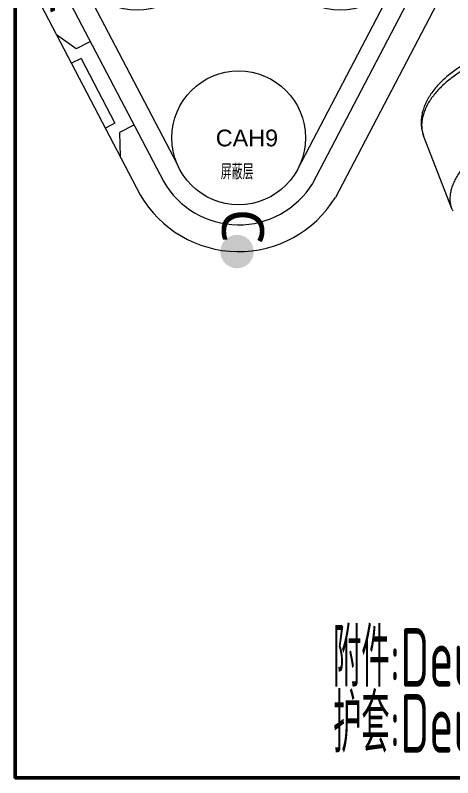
# Model space of a CAD drawing. Header units: millimetres. Extents: x 62 to 1873, y 998 to 1938.
# Drawn here: x 409.62 to 435.79, y 1273.37 to 1318.95 of the extents above; entities that cross this region are included whole.
import ezdxf

# ---------------------------------------------------------------- set-up
doc = ezdxf.new("R2010")
doc.units = ezdxf.units.MM
for name, color, linetype, lineweight in [('1轮廓实线层', 7, 'Continuous', 50), ('AM60', 3, 'Continuous', 25), ('护套层', 3, 'Continuous', 0)]:
    doc.layers.add(name, color=color, linetype=linetype, lineweight=lineweight)
doc.layers.add('孔名层', color=1, linetype='Continuous')
doc.layers.add('线色线径', color=1, linetype='Continuous')
doc.styles.get("Standard").update_dxf_attribs({"font": 'arial.ttf'})
doc.styles.add('孔名字体', font='', dxfattribs={"height": 5, "bigfont": 'gbcbig.shx'})
doc.styles.add('技术要求及剖视用', font='gbenor.shx', dxfattribs={"width": 0.7, "bigfont": 'gbcbig.shx'})
doc.styles.get('孔名字体').set_extended_font_data('Microsoft YaHei')

# ---------------------------------------------------------------- blocks, each defined once
blk = doc.blocks.new('DeutschDT06-3S-P006(电阻)-Out21530997')
at = {"linetype": 'Continuous'}
for p, q in [((-14.216, 28.302), (-14.216, 28.301)), ((-12.506, 23.894), (-14.216, 28.301)), ((-12.506, 23.894), (-12.506, 23.895))]:
    blk.add_line(p, q, dxfattribs=at)
blk.add_arc((-10.809, 24.553), 1.82, 201.2131, 204.0798, dxfattribs=at)
for points, knots in [([(-11.461, 32.756), (-11.709, 32.625), (-12.068, 32.413), (-12.516, 32.094), (-12.828, 31.843), (-13.117, 31.581), (-13.381, 31.308), (-13.617, 31.025), (-13.825, 30.735), (-14.002, 30.437), (-14.146, 30.134), (-14.257, 29.826), (-14.33, 29.515), (-14.366, 29.203), (-14.36, 28.894), (-14.313, 28.591), (-14.253, 28.396), (-14.216, 28.301)], [0, 0, 0, 0, 0.147356, 0.219206, 0.289483, 0.357987, 0.424573, 0.489158, 0.55173, 0.612351, 0.671158, 0.728359, 0.784215, 0.83902, 0.893072, 0.94665, 1, 1, 1, 1]), ([(-11.511, 32.427), (-11.757, 32.293), (-12.113, 32.077), (-12.557, 31.756), (-12.864, 31.506), (-13.147, 31.247), (-13.404, 30.979), (-13.632, 30.706), (-13.831, 30.429), (-13.999, 30.15), (-14.134, 29.871), (-14.235, 29.593), (-14.303, 29.319), (-14.336, 29.051), (-14.333, 28.79), (-14.295, 28.539), (-14.246, 28.379), (-14.216, 28.302)], [0, 0, 0, 0, 0.157372, 0.233706, 0.308027, 0.380051, 0.44954, 0.516301, 0.580201, 0.641176, 0.699242, 0.754504, 0.807174, 0.857572, 0.906134, 0.953402, 1, 1, 1, 1]), ([(-12.506, 23.895), (-12.536, 23.972), (-12.585, 24.132), (-12.623, 24.383), (-12.625, 24.644), (-12.593, 24.912), (-12.525, 25.186), (-12.423, 25.464), (-12.288, 25.743), (-12.121, 26.022), (-11.922, 26.299), (-11.693, 26.572), (-11.437, 26.84), (-11.154, 27.099), (-10.846, 27.349), (-10.403, 27.67), (-10.047, 27.886), (-9.801, 28.02)], [0, 0, 0, 0, 0.046598, 0.093866, 0.142428, 0.192826, 0.245496, 0.300758, 0.358824, 0.419799, 0.483699, 0.55046, 0.619949, 0.691973, 0.766294, 0.842628, 1, 1, 1, 1])]:
    blk.add_open_spline(points, degree=3, knots=knots, dxfattribs=at)
at = {"layer": '护套层', "style": '技术要求及剖视用', "width": 0.67}
for tag, p, flags in [('备注', (-12.092, 11.408), 8), ('标号', (-12.092, 7.408), 8), ('功能', (-12.592, 3.408), 8), ('英文功能', (-12.592, -0.592), 8), ('编号', (-23.592, -4.592), 8), ('护套号', (-12.592, -4.592), 8), ('颜色', (8.408, -4.592), 9), ('厂家', (10.408, -4.592), 9), ('端子', (12.408, -4.592), 9), ('统计到BOM', (8.408, -6.592), 9), ('客户代号', (-23.592, -8.592), 8), ('配件', (-12.592, -8.592), 8), ('配置', (8.408, -8.592), 9), ('编码', (10.408, -8.592), 9), ('防水栓', (12.408, -8.592), 9), ('工序', (8.408, -10.592), 9), ('工位', (10.408, -10.592), 9), ('设计软件', (15.168, -10.592), 9), ('附件', (-12.592, -12.592), 8), ('视图', (8.408, -12.592), 9), ('方向', (10.408, -12.592), 9), ('盲栓', (12.408, -12.592), 9)]:
    blk.add_attdef(tag, p, '', height=3.5, dxfattribs=dict(at, flags=flags))
blk = doc.blocks.new('DT06-3S-P032-Out21521105156')
for p, q in [((-29.331, -14.824), (-27.311, -13.897)), ((-27.311, -13.897), (-22.939, -13.897)), ((-22.939, -13.897), (-20.92, -14.824)), ((-23.486, -14.346), (-26.765, -15.946)), ((-26.765, -14.346), (-23.486, -15.946)), ((-29.331, -17.579), (-29.331, -14.824)), ((-20.92, -17.579), (-20.92, -14.824)), ((-31.239, -17.579), (-19.012, -17.579)), ((-28.122, -17.579), (-29.331, -17.579)), ((-22.129, -17.579), (-20.92, -17.579)), ((-31.164, -19.178), (-19.012, -19.178)), ((-31.164, -20.378), (-18.998, -20.378)), ((-34.711, -26.227), (-28.765, -37.586)), ((-15.473, -26.238), (-21.543, -37.862)), ((-35.738, -26.851), (-29.591, -38.61)), ((-14.43, -26.819), (-20.66, -38.735)), ((-37.145, -27.612), (-30.969, -39.423)), ((-13.024, -27.581), (-19.297, -39.573)), ((-34.8, -30.697), (-35.976, -29.849)), ((-33.947, -30.255), (-34.8, -30.697)), ((-34.507, -31.261), (-35.083, -31.556)), ((-34.507, -31.261), (-32.498, -35.136)), ((-32.498, -35.136), (-33.057, -35.432)), ((-31.354, -35.258), (-32.206, -35.7)), ((-32.206, -35.7), (-32.17, -37.128))]:
    blk.add_line(p, q)
blk.add_lwpolyline([(-26.765, -14.346), (-23.486, -14.346), (-23.486, -15.946), (-26.765, -15.946)], close=True)
for centre in [(-31.164, -24.378), (-19.012, -24.378), (-25.088, -36.01)]:
    blk.add_circle(centre, 4)
for centre, radius, start, end in [((-31.164, -24.378), 6.799, 90, 208.4025), ((-19.012, -24.378), 6.799, 331.5975, 90), ((-31.164, -24.378), 5.2, 90, 208.4025), ((-19.012, -24.378), 5.2, 331.5975, 90), ((-25.088, -36.01), 5.2, 210, 328.4025), ((-25.088, -36.01), 6.799, 210, 328.4025)]:
    blk.add_arc(centre, radius, start, end)
at = {"layer": '孔名层', "style": '孔名字体'}
for s, rotation, p in [('B', 333.3512, (-17.398, -27.251)), ('A', 24.8528, (-36.334, -28.519)), ('C', 268.5587, (-26.043, -40.227))]:
    blk.add_text(s, height=2.5, rotation=rotation, dxfattribs=at).set_placement(p)
at = {"layer": '护套层', "style": '技术要求及剖视用', "width": 0.67}
for tag, p, flags in [('备注', (11.427, 11.354), 8), ('标号', (11.427, 7.354), 8), ('功能', (10.927, 3.354), 8), ('英文功能', (10.927, -0.646), 8), ('编号', (-0.073, -4.646), 8), ('护套号', (10.927, -4.646), 8), ('颜色', (31.927, -4.646), 9), ('厂家', (33.927, -4.646), 9), ('端子', (35.927, -4.646), 9), ('统计到BOM', (31.927, -6.646), 9), ('客户代号', (-0.073, -8.646), 8), ('配件', (10.927, -8.646), 8), ('配置', (31.927, -8.646), 9), ('编码', (33.927, -8.646), 9), ('防水栓', (35.927, -8.646), 9), ('工序', (31.927, -10.646), 9), ('工位', (33.927, -10.646), 9), ('设计软件', (38.687, -10.646), 9), ('附件', (10.927, -12.646), 8), ('视图', (31.927, -12.646), 9), ('方向', (33.927, -12.646), 9), ('盲栓', (35.927, -12.646), 9)]:
    blk.add_attdef(tag, p, '', height=3.5, dxfattribs=dict(at, flags=flags))

msp = doc.modelspace()

# ---------------------------------------------------------------- hatches: boundary and pattern name
at = {"layer": '护套层'}
h = msp.add_hatch(color=256, dxfattribs=at)
edge = h.paths.add_edge_path()
edge.add_arc((422.889, 1304.821), 1, 0, 360)

# ---------------------------------------------------------------- linework, layer by layer
at = {"layer": '1轮廓实线层', "color": 2}
msp.add_lwpolyline([(409.62, 1352.369), (485.301, 1352.369), (485.301, 1273.365), (409.62, 1273.365)], close=True, dxfattribs=at)

# ---------------------------------------------------------------- block references
at = {"layer": '护套层'}
ref = msp.add_blockref('DT06-3S-P032-Out21521105156', (448.072, 1347.63), dxfattribs=at)
ref.add_attrib('功能', '标签:接三通', (411.563, 1343.733), dxfattribs={"height": 3.5, "style": '技术要求及剖视用', "width": 0.67})
ref.add_attrib('护套号', '护套:DT06-3S-P032', (411.563, 1339.233), dxfattribs={"height": 3.5, "style": '技术要求及剖视用', "width": 0.67})
ref.add_attrib('附件', '自锁 W3S-1939-P012(蓝色)', (411.563, 1334.733), dxfattribs={"height": 3.5, "style": '技术要求及剖视用', "width": 0.67})
ref = msp.add_blockref('DeutschDT06-3S-P006(电阻)-Out21530997', (448.265, 1283.439), dxfattribs=at)
ref.add_attrib('护套号', '护套:DeutschDT06-3S-P006(电阻120Ω)', (428.636, 1274.865), dxfattribs={"height": 3.5, "style": '技术要求及剖视用', "width": 0.67})
ref.add_attrib('附件', '附件:Deutsch DT06-3S-P006(电阻120Ω)', (428.636, 1278.81), dxfattribs={"height": 3.5, "style": '技术要求及剖视用', "width": 0.67})

# ---------------------------------------------------------------- texts
at = {"layer": 'AM60', "lineweight": 5, "insert": (421.617, 1312.11), "char_height": 1, "width": 2.90576, "attachment_point": 1}
msp.add_mtext('CAH9', dxfattribs=at)
at = {"layer": '线色线径', "lineweight": 5, "width": 0.6}
msp.add_text('屏蔽层', height=0.8, dxfattribs=at).set_placement((421.913, 1309.222))

doc.saveas('drawing.dxf')
